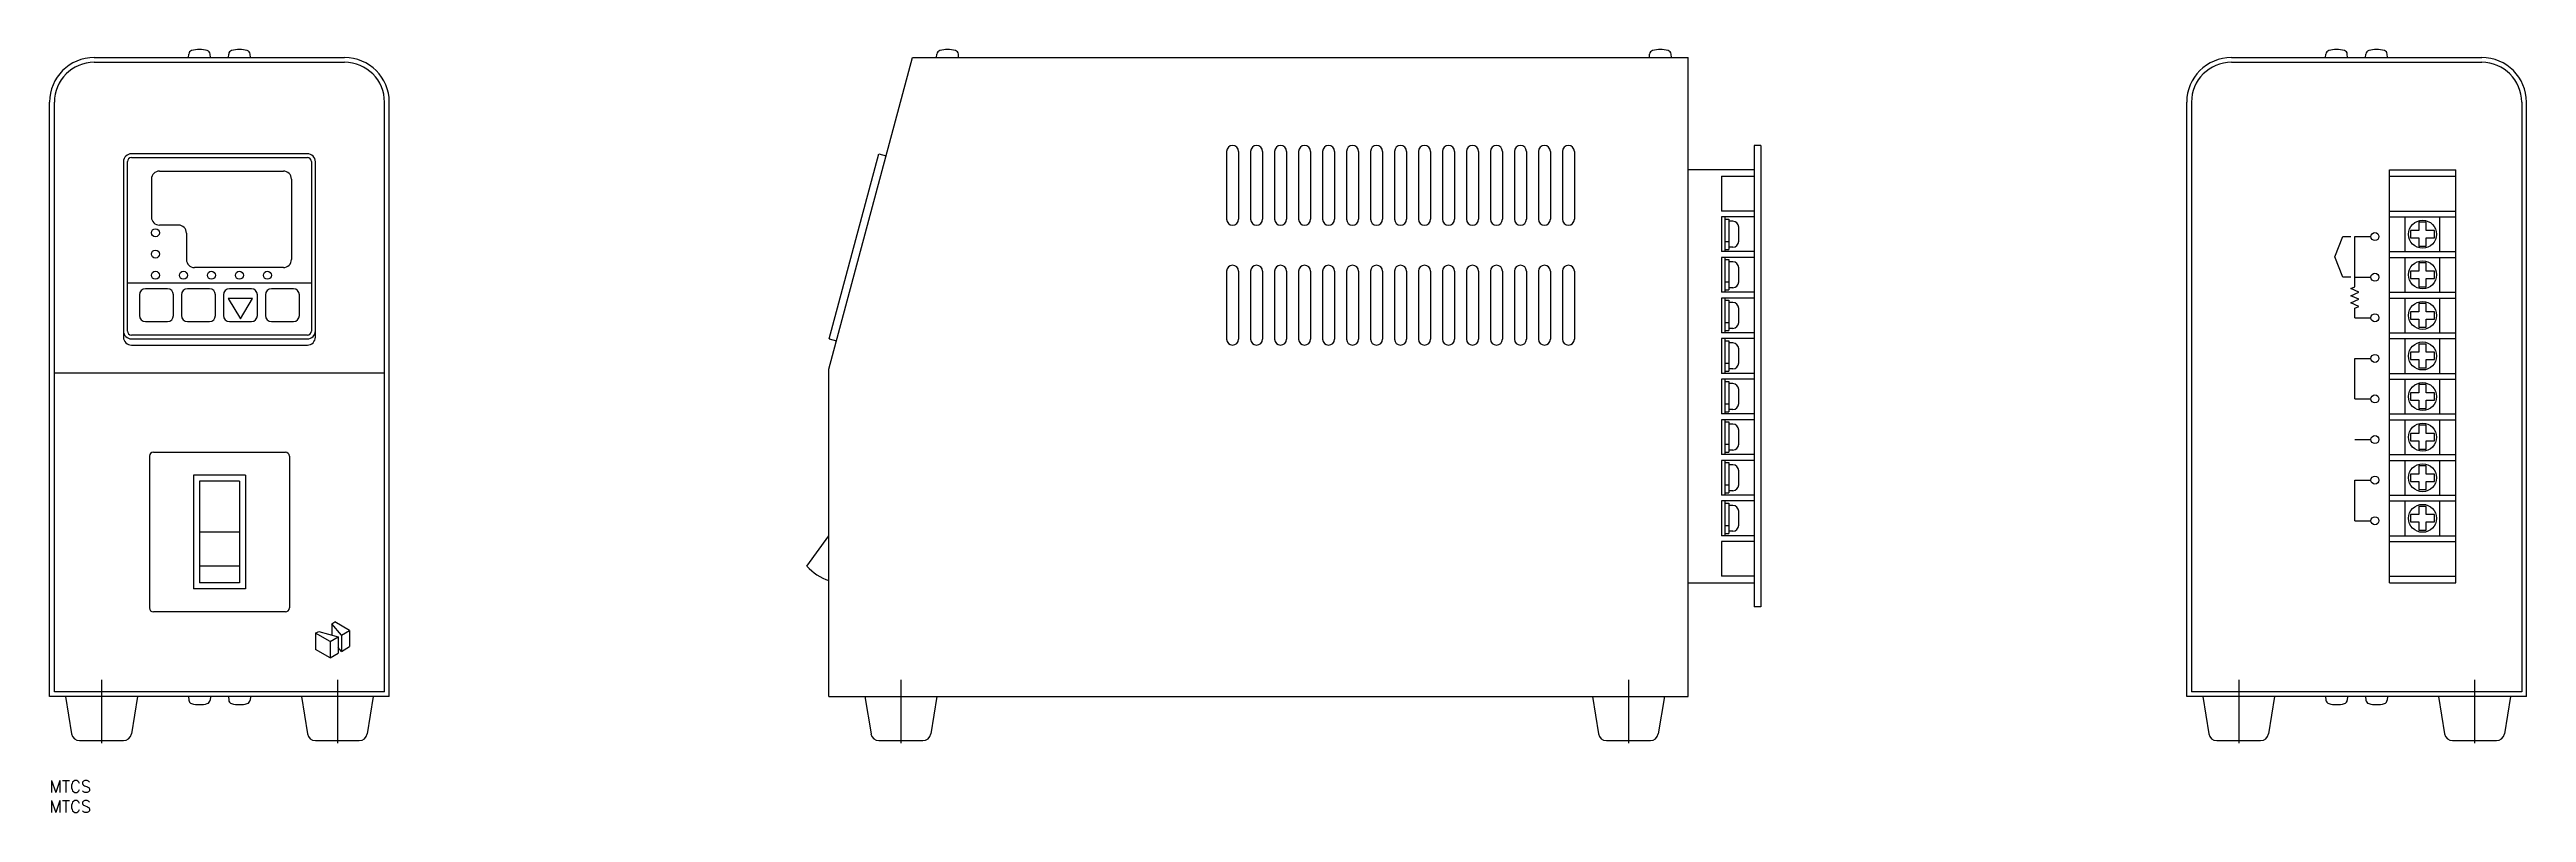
# Model space of a CAD drawing. Extents: x 0 to 620, y -8 to 183.
import ezdxf

# ---------------------------------------------------------------- set-up
doc = ezdxf.new("R2010")
doc.units = 0
doc.header["$LTSCALE"] = 0.5
doc.linetypes.add('CENTER', pattern=[50.8, 31.75, -6.35, 6.35, -6.35])
for name, color, linetype in [('MSM_CENTER', 1, 'CENTER'), ('MSM_CONTINUOUS', 7, 'CONTINUOUS'), ('MSM_PART_NUMBER', 7, 'CONTINUOUS')]:
    doc.layers.add(name, color=color, linetype=linetype)
doc.styles.get("Standard").update_dxf_attribs({"font": 'txt.shx', "height": 3, "bigfont": 'bigfont.shx'})

# ---------------------------------------------------------------- blocks, each defined once
blk = doc.blocks.new('*U10')
at = {"layer": 'MSM_PART_NUMBER'}
blk.add_text('MTCS', height=3, dxfattribs=at).set_placement((0, -3))
blk = doc.blocks.new('*U11')
at = {"layer": 'MSM_PART_NUMBER'}
blk.add_text('MTCS', height=3, dxfattribs=at).set_placement((0, -8))

msp = doc.modelspace()

# ---------------------------------------------------------------- linework, layer by layer
at = {"layer": 'MSM_CENTER'}
for p, q in [((13, 25.2), (13, 7)), ((72, 25.2), (72, 7)), ((212.98, 25.2), (212.98, 7)), ((394.98, 25.2), (394.98, 7)), ((547.66, 25.2), (547.66, 7)), ((606.66, 25.2), (606.66, 7))]:
    msp.add_line(p, q, dxfattribs=at)
at = {"layer": 'MSM_CONTINUOUS'}
for p, q in [((11.2, 181), (73.8, 181)), ((11.2, 179.8), (73.8, 179.8)), ((34.75, 181), (34.82, 181.85)), ((40.25, 181), (40.18, 181.85)), ((44.75, 181), (44.82, 181.85)), ((50.25, 181), (50.18, 181.85)), ((194.98, 103), (215.88, 181)), ((215.88, 181), (409.98, 181)), ((221.93, 181), (222, 181.85)), ((227.43, 181), (227.36, 181.85)), ((400.23, 181), (400.3, 181.85)), ((405.73, 181), (405.66, 181.85)), ((409.98, 21), (409.98, 181)), ((545.86, 181), (608.46, 181)), ((545.86, 179.8), (608.46, 179.8)), ((569.41, 181), (569.48, 181.85)), ((574.91, 181), (574.83, 181.85)), ((579.41, 181), (579.48, 181.85)), ((584.91, 181), (584.83, 181.85)), ((0, 21), (0, 169.8)), ((1.2, 22.2), (1.2, 169.8)), ((83.8, 22.2), (83.8, 169.8)), ((85, 21), (85, 169.8)), ((534.66, 21), (534.66, 169.8)), ((535.86, 169.8), (535.86, 22.2)), ((618.46, 169.8), (618.46, 22.2)), ((619.66, 21), (619.66, 169.8)), ((19.5, 112.51), (19.5, 154.95)), ((64.5, 156.91), (20.5, 156.91)), ((20.5, 155.95), (64.5, 155.95)), ((65.5, 154.95), (65.5, 112.51)), ((195.01, 110.55), (207.43, 156.91)), ((207.43, 156.91), (209.29, 156.41)), ((294.48, 157.5), (294.48, 140.5)), ((297.48, 157.5), (297.48, 140.5)), ((300.48, 157.5), (300.48, 140.5)), ((303.48, 157.5), (303.48, 140.5)), ((306.48, 157.5), (306.48, 140.5)), ((309.48, 157.5), (309.48, 140.5)), ((312.48, 157.5), (312.48, 140.5)), ((315.48, 157.5), (315.48, 140.5)), ((318.48, 157.5), (318.48, 140.5)), ((321.48, 157.5), (321.48, 140.5)), ((324.48, 157.5), (324.48, 140.5)), ((327.48, 157.5), (327.48, 140.5)), ((330.48, 157.5), (330.48, 140.5)), ((333.48, 157.5), (333.48, 140.5)), ((336.48, 157.5), (336.48, 140.5)), ((339.48, 157.5), (339.48, 140.5)), ((342.48, 157.5), (342.48, 140.5)), ((345.48, 157.5), (345.48, 140.5)), ((348.48, 157.5), (348.48, 140.5)), ((351.48, 157.5), (351.48, 140.5)), ((354.48, 157.5), (354.48, 140.5)), ((357.48, 157.5), (357.48, 140.5)), ((360.48, 157.5), (360.48, 140.5)), ((363.48, 157.5), (363.48, 140.5)), ((366.48, 157.5), (366.48, 140.5)), ((369.48, 157.5), (369.48, 140.5)), ((372.48, 157.5), (372.48, 140.5)), ((375.48, 157.5), (375.48, 140.5)), ((378.48, 157.5), (378.48, 140.5)), ((381.48, 157.5), (381.48, 140.5)), ((428.08, 158.95), (426.48, 158.95)), ((426.48, 158.95), (426.48, 43.45)), ((428.08, 158.95), (428.08, 43.45)), ((18.5, 154.91), (18.5, 111)), ((25.5, 150.57), (25.5, 141.04)), ((27.5, 152.57), (58.5, 152.57)), ((60.5, 150.57), (60.5, 130.42)), ((66.5, 111), (66.5, 154.91)), ((426.48, 152.87), (409.98, 152.87)), ((418.28, 151.27), (418.28, 142.57)), ((418.28, 151.27), (426.48, 151.27)), ((585.36, 152.87), (601.96, 152.87)), ((585.36, 49.53), (585.36, 152.87)), ((585.36, 151.27), (601.96, 151.27)), ((601.96, 49.53), (601.96, 152.87)), ((426.48, 142.57), (418.28, 142.57)), ((585.36, 142.57), (601.96, 142.57)), ((32.25, 139.04), (27.5, 139.04)), ((34.25, 137.04), (34.25, 130.42)), ((418.28, 141.11), (418.28, 132.41)), ((426.48, 141.11), (418.28, 141.11)), ((419.08, 141.11), (419.08, 132.41)), ((419.08, 140.56), (420.08, 140.56)), ((420.08, 140.56), (420.08, 132.96)), ((421.08, 140.01), (420.08, 140.01)), ((422.58, 135.01), (422.58, 138.51)), ((585.36, 141.11), (601.96, 141.11)), ((589.31, 132.41), (589.31, 141.11)), ((592.74, 137.68), (590.68, 137.68)), ((590.68, 137.68), (590.68, 135.84)), ((592.74, 139.74), (592.74, 137.68)), ((594.58, 139.74), (592.74, 139.74)), ((594.58, 137.68), (594.58, 139.74)), ((596.64, 137.68), (594.58, 137.68)), ((596.64, 135.84), (596.64, 137.68)), ((598.01, 132.41), (598.01, 141.11)), ((426.48, 132.41), (418.28, 132.41)), ((418.28, 130.95), (418.28, 122.25)), ((426.48, 130.95), (418.28, 130.95)), ((419.08, 134.97), (420.08, 134.97)), ((419.08, 132.96), (420.08, 132.96)), ((419.08, 130.95), (419.08, 122.25)), ((419.08, 130.4), (420.08, 130.4)), ((421.08, 133.51), (420.08, 133.51)), ((420.08, 130.4), (420.08, 122.8)), ((571.72, 131.08), (573.76, 136.16)), ((573.76, 126), (571.72, 131.08)), ((573.76, 136.16), (575.76, 136.16)), ((576.76, 136.16), (580.76, 136.16)), ((576.76, 123.62), (576.76, 136.16)), ((585.36, 132.41), (601.96, 132.41)), ((585.36, 130.95), (601.96, 130.95)), ((589.31, 122.25), (589.31, 130.95)), ((590.68, 135.84), (592.74, 135.84)), ((592.74, 135.84), (592.74, 133.78)), ((592.74, 133.78), (594.58, 133.78)), ((594.58, 133.78), (594.58, 135.84)), ((594.58, 135.84), (596.64, 135.84)), ((598.01, 122.25), (598.01, 130.95)), ((19.5, 124.55), (65.5, 124.55)), ((58.5, 128.42), (36.25, 128.42)), ((294.48, 127.5), (294.48, 110.5)), ((297.48, 127.5), (297.48, 110.5)), ((300.48, 127.5), (300.48, 110.5)), ((303.48, 127.5), (303.48, 110.5)), ((306.48, 127.5), (306.48, 110.5)), ((309.48, 127.5), (309.48, 110.5)), ((312.48, 127.5), (312.48, 110.5)), ((315.48, 127.5), (315.48, 110.5)), ((318.48, 127.5), (318.48, 110.5)), ((321.48, 127.5), (321.48, 110.5)), ((324.48, 127.5), (324.48, 110.5)), ((327.48, 127.5), (327.48, 110.5)), ((330.48, 127.5), (330.48, 110.5)), ((333.48, 127.5), (333.48, 110.5)), ((336.48, 127.5), (336.48, 110.5)), ((339.48, 127.5), (339.48, 110.5)), ((342.48, 127.5), (342.48, 110.5)), ((345.48, 127.5), (345.48, 110.5)), ((348.48, 127.5), (348.48, 110.5)), ((351.48, 127.5), (351.48, 110.5)), ((354.48, 127.5), (354.48, 110.5)), ((357.48, 127.5), (357.48, 110.5)), ((360.48, 127.5), (360.48, 110.5)), ((363.48, 127.5), (363.48, 110.5)), ((366.48, 127.5), (366.48, 110.5)), ((369.48, 127.5), (369.48, 110.5)), ((372.48, 127.5), (372.48, 110.5)), ((375.48, 127.5), (375.48, 110.5)), ((378.48, 127.5), (378.48, 110.5)), ((381.48, 127.5), (381.48, 110.5)), ((419.08, 124.81), (420.08, 124.81)), ((421.08, 129.85), (420.08, 129.85)), ((422.58, 124.85), (422.58, 128.35)), ((575.76, 126), (573.76, 126)), ((576.76, 126), (580.76, 126)), ((592.74, 127.52), (590.68, 127.52)), ((590.68, 127.52), (590.68, 125.68)), ((590.68, 125.68), (592.74, 125.68)), ((592.74, 129.58), (592.74, 127.52)), ((594.58, 129.58), (592.74, 129.58)), ((592.74, 125.68), (592.74, 123.62)), ((594.58, 127.52), (594.58, 129.58)), ((596.64, 127.52), (594.58, 127.52)), ((594.58, 123.62), (594.58, 125.68)), ((594.58, 125.68), (596.64, 125.68)), ((596.64, 125.68), (596.64, 127.52)), ((22.5, 121.61), (22.5, 116.4)), ((29.5, 123.11), (24, 123.11)), ((31, 116.4), (31, 121.61)), ((33, 121.61), (33, 116.4)), ((40, 123.11), (34.5, 123.11)), ((41.5, 116.4), (41.5, 121.61)), ((43.5, 121.61), (43.5, 116.4)), ((44.72, 120.69), (47.75, 115.62)), ((50.78, 120.69), (44.72, 120.69)), ((50.5, 123.11), (45, 123.11)), ((47.75, 115.62), (50.78, 120.69)), ((52, 116.4), (52, 121.61)), ((54, 121.61), (54, 116.4)), ((61, 123.11), (55.5, 123.11)), ((62.5, 116.4), (62.5, 121.61)), ((426.48, 122.25), (418.28, 122.25)), ((418.28, 120.79), (418.28, 112.09)), ((426.48, 120.79), (418.28, 120.79)), ((419.08, 122.8), (420.08, 122.8)), ((419.08, 120.79), (419.08, 112.09)), ((419.08, 120.24), (420.08, 120.24)), ((421.08, 123.35), (420.08, 123.35)), ((420.08, 120.24), (420.08, 112.64)), ((421.08, 119.69), (420.08, 119.69)), ((422.58, 114.69), (422.58, 118.19)), ((575.76, 123.17), (576.76, 123.62)), ((577.76, 122.27), (575.76, 123.17)), ((575.76, 121.37), (577.76, 122.27)), ((577.76, 120.47), (575.76, 121.37)), ((575.76, 119.57), (577.76, 120.47)), ((577.76, 118.67), (575.76, 119.57)), ((576.76, 118.22), (577.76, 118.67)), ((576.76, 115.84), (576.76, 118.22)), ((585.36, 122.25), (601.96, 122.25)), ((585.36, 120.79), (601.96, 120.79)), ((589.31, 112.09), (589.31, 120.79)), ((592.74, 123.62), (594.58, 123.62)), ((592.74, 119.42), (592.74, 117.36)), ((594.58, 119.42), (592.74, 119.42)), ((594.58, 117.36), (594.58, 119.42)), ((598.01, 112.09), (598.01, 120.79)), ((24, 114.9), (29.5, 114.9)), ((34.5, 114.9), (40, 114.9)), ((45, 114.9), (50.5, 114.9)), ((55.5, 114.9), (61, 114.9)), ((426.48, 112.09), (418.28, 112.09)), ((419.08, 114.65), (420.08, 114.65)), ((419.08, 112.64), (420.08, 112.64)), ((421.08, 113.19), (420.08, 113.19)), ((576.76, 115.84), (580.76, 115.84)), ((585.36, 112.09), (601.96, 112.09)), ((592.74, 117.36), (590.68, 117.36)), ((590.68, 117.36), (590.68, 115.52)), ((590.68, 115.52), (592.74, 115.52)), ((592.74, 115.52), (592.74, 113.46)), ((592.74, 113.46), (594.58, 113.46)), ((596.64, 117.36), (594.58, 117.36)), ((594.58, 113.46), (594.58, 115.52)), ((594.58, 115.52), (596.64, 115.52)), ((596.64, 115.52), (596.64, 117.36)), ((64.5, 111.51), (20.5, 111.51)), ((20.5, 110.55), (64.5, 110.55)), ((20.5, 109), (64.5, 109)), ((195.01, 110.55), (196.87, 110.05)), ((418.28, 110.63), (418.28, 101.93)), ((426.48, 110.63), (418.28, 110.63)), ((419.08, 110.63), (419.08, 101.93)), ((419.08, 110.08), (420.08, 110.08)), ((420.08, 110.08), (420.08, 102.48)), ((421.08, 109.53), (420.08, 109.53)), ((422.58, 104.53), (422.58, 108.03)), ((576.76, 95.52), (576.76, 105.68)), ((576.76, 105.68), (580.76, 105.68)), ((585.36, 110.63), (601.96, 110.63)), ((589.31, 101.93), (589.31, 110.63)), ((592.74, 107.2), (590.68, 107.2)), ((590.68, 107.2), (590.68, 105.36)), ((590.68, 105.36), (592.74, 105.36)), ((592.74, 109.26), (592.74, 107.2)), ((594.58, 109.26), (592.74, 109.26)), ((592.74, 105.36), (592.74, 103.3)), ((594.58, 107.2), (594.58, 109.26)), ((596.64, 107.2), (594.58, 107.2)), ((594.58, 103.3), (594.58, 105.36)), ((594.58, 105.36), (596.64, 105.36)), ((596.64, 105.36), (596.64, 107.2)), ((598.01, 101.93), (598.01, 110.63)), ((1.2, 102.04), (83.8, 102.04)), ((194.98, 21), (194.98, 103)), ((426.48, 101.93), (418.28, 101.93)), ((418.28, 100.47), (418.28, 91.77)), ((426.48, 100.47), (418.28, 100.47)), ((419.08, 104.49), (420.08, 104.49)), ((419.08, 102.48), (420.08, 102.48)), ((419.08, 100.47), (419.08, 91.77)), ((419.08, 99.92), (420.08, 99.92)), ((421.08, 103.03), (420.08, 103.03)), ((420.08, 99.92), (420.08, 92.32)), ((421.08, 99.37), (420.08, 99.37)), ((585.36, 101.93), (601.96, 101.93)), ((585.36, 100.47), (601.96, 100.47)), ((589.31, 91.77), (589.31, 100.47)), ((592.74, 103.3), (594.58, 103.3)), ((598.01, 91.77), (598.01, 100.47)), ((419.08, 94.33), (420.08, 94.33)), ((422.58, 94.37), (422.58, 97.87)), ((576.76, 95.52), (580.76, 95.52)), ((592.74, 97.04), (590.68, 97.04)), ((590.68, 97.04), (590.68, 95.2)), ((590.68, 95.2), (592.74, 95.2)), ((592.74, 99.1), (592.74, 97.04)), ((594.58, 99.1), (592.74, 99.1)), ((592.74, 95.2), (592.74, 93.14)), ((592.74, 93.14), (594.58, 93.14)), ((594.58, 97.04), (594.58, 99.1)), ((596.64, 97.04), (594.58, 97.04)), ((594.58, 93.14), (594.58, 95.2)), ((594.58, 95.2), (596.64, 95.2)), ((596.64, 95.2), (596.64, 97.04)), ((426.48, 91.77), (418.28, 91.77)), ((418.28, 90.31), (418.28, 81.61)), ((426.48, 90.31), (418.28, 90.31)), ((419.08, 92.32), (420.08, 92.32)), ((419.08, 90.31), (419.08, 81.61)), ((419.08, 89.76), (420.08, 89.76)), ((421.08, 92.87), (420.08, 92.87)), ((420.08, 89.76), (420.08, 82.16)), ((421.08, 89.21), (420.08, 89.21)), ((422.58, 84.21), (422.58, 87.71)), ((585.36, 91.77), (601.96, 91.77)), ((585.36, 90.31), (601.96, 90.31)), ((589.31, 81.61), (589.31, 90.31)), ((592.74, 86.88), (590.68, 86.88)), ((590.68, 86.88), (590.68, 85.04)), ((592.74, 88.94), (592.74, 86.88)), ((594.58, 88.94), (592.74, 88.94)), ((594.58, 86.88), (594.58, 88.94)), ((596.64, 86.88), (594.58, 86.88)), ((596.64, 85.04), (596.64, 86.88)), ((598.01, 81.61), (598.01, 90.31)), ((25, 81.2), (25, 43.2)), ((26, 82.2), (59, 82.2)), ((60, 81.2), (60, 43.2)), ((426.48, 81.61), (418.28, 81.61)), ((419.08, 84.17), (420.08, 84.17)), ((419.08, 82.16), (420.08, 82.16)), ((421.08, 82.71), (420.08, 82.71)), ((576.76, 85.36), (580.76, 85.36)), ((585.36, 81.61), (601.96, 81.61)), ((590.68, 85.04), (592.74, 85.04)), ((592.74, 85.04), (592.74, 82.98)), ((592.74, 82.98), (594.58, 82.98)), ((594.58, 82.98), (594.58, 85.04)), ((594.58, 85.04), (596.64, 85.04)), ((36, 76.45), (36, 47.95)), ((49, 76.45), (36, 76.45)), ((37.5, 74.95), (37.5, 49.45)), ((47.5, 74.95), (37.5, 74.95)), ((47.5, 74.95), (47.5, 49.45)), ((49, 76.45), (49, 47.95)), ((418.28, 80.15), (418.28, 71.45)), ((426.48, 80.15), (418.28, 80.15)), ((419.08, 80.15), (419.08, 71.45)), ((419.08, 79.6), (420.08, 79.6)), ((420.08, 79.6), (420.08, 72)), ((421.08, 79.05), (420.08, 79.05)), ((422.58, 74.05), (422.58, 77.55)), ((576.76, 65.04), (576.76, 75.2)), ((576.76, 75.2), (580.76, 75.2)), ((585.36, 80.15), (601.96, 80.15)), ((589.31, 71.45), (589.31, 80.15)), ((592.74, 76.72), (590.68, 76.72)), ((590.68, 76.72), (590.68, 74.88)), ((590.68, 74.88), (592.74, 74.88)), ((592.74, 78.78), (592.74, 76.72)), ((594.58, 78.78), (592.74, 78.78)), ((592.74, 74.88), (592.74, 72.82)), ((594.58, 76.72), (594.58, 78.78)), ((596.64, 76.72), (594.58, 76.72)), ((594.58, 72.82), (594.58, 74.88)), ((594.58, 74.88), (596.64, 74.88)), ((596.64, 74.88), (596.64, 76.72)), ((598.01, 71.45), (598.01, 80.15)), ((426.48, 71.45), (418.28, 71.45)), ((418.28, 69.99), (418.28, 61.29)), ((426.48, 69.99), (418.28, 69.99)), ((419.08, 74.01), (420.08, 74.01)), ((419.08, 72), (420.08, 72)), ((419.08, 69.99), (419.08, 61.29)), ((419.08, 69.44), (420.08, 69.44)), ((421.08, 72.55), (420.08, 72.55)), ((420.08, 69.44), (420.08, 61.84)), ((421.08, 68.89), (420.08, 68.89)), ((585.36, 71.45), (601.96, 71.45)), ((585.36, 69.99), (601.96, 69.99)), ((589.31, 61.29), (589.31, 69.99)), ((592.74, 72.82), (594.58, 72.82)), ((592.74, 68.62), (592.74, 66.56)), ((594.58, 68.62), (592.74, 68.62)), ((594.58, 66.56), (594.58, 68.62)), ((598.01, 61.29), (598.01, 69.99)), ((47.5, 62.2), (37.5, 62.2)), ((419.08, 63.85), (420.08, 63.85)), ((421.08, 62.39), (420.08, 62.39)), ((422.58, 63.89), (422.58, 67.39)), ((576.76, 65.04), (580.76, 65.04)), ((592.74, 66.56), (590.68, 66.56)), ((590.68, 66.56), (590.68, 64.72)), ((590.68, 64.72), (592.74, 64.72)), ((592.74, 64.72), (592.74, 62.66)), ((592.74, 62.66), (594.58, 62.66)), ((596.64, 66.56), (594.58, 66.56)), ((594.58, 62.66), (594.58, 64.72)), ((594.58, 64.72), (596.64, 64.72)), ((596.64, 64.72), (596.64, 66.56)), ((189.48, 53.67), (194.98, 61.24)), ((426.48, 61.29), (418.28, 61.29)), ((418.28, 59.83), (418.28, 51.13)), ((426.48, 59.83), (418.28, 59.83)), ((419.08, 61.84), (420.08, 61.84)), ((585.36, 61.29), (601.96, 61.29)), ((585.36, 59.83), (601.96, 59.83)), ((47.5, 53.67), (37.5, 53.67)), ((426.48, 51.13), (418.28, 51.13)), ((585.36, 51.13), (601.96, 51.13)), ((49, 47.95), (36, 47.95)), ((47.5, 49.45), (37.5, 49.45)), ((409.98, 49.53), (426.48, 49.53)), ((428.08, 43.45), (426.48, 43.45)), ((585.36, 49.53), (601.96, 49.53)), ((59, 42.2), (26, 42.2)), ((66.53, 36.88), (67.34, 37.35)), ((67.34, 37.35), (72.22, 35.94)), ((70.6, 39.23), (71.41, 39.7)), ((70.6, 39.23), (70.6, 36.41)), ((73.04, 36.41), (70.6, 39.23)), ((75.07, 37.59), (71.41, 39.7)), ((73.04, 36.41), (75.07, 37.59)), ((75.07, 37.59), (75.07, 33.52)), ((70.19, 34.77), (66.53, 36.88)), ((66.53, 36.88), (66.53, 32.81)), ((70.19, 30.7), (66.53, 32.81)), ((70.19, 34.77), (72.22, 35.94)), ((70.19, 34.77), (70.19, 30.7)), ((70.19, 30.7), (72.22, 31.87)), ((72.22, 35.94), (72.22, 31.87)), ((73.04, 32.34), (72.22, 33.28)), ((73.04, 36.41), (73.04, 32.34)), ((73.04, 32.34), (75.07, 33.52)), ((85, 21), (0, 21)), ((83.8, 22.2), (1.2, 22.2)), ((4, 21), (5.53, 11.68)), ((22, 21), (20.47, 11.68)), ((34.75, 21), (34.82, 20.15)), ((40.25, 21), (40.18, 20.15)), ((44.75, 21), (44.82, 20.15)), ((50.25, 21), (50.18, 20.15)), ((63, 21), (64.53, 11.68)), ((81, 21), (79.47, 11.68)), ((194.98, 21), (409.98, 21)), ((203.98, 21), (205.51, 11.68)), ((221.98, 21), (220.45, 11.68)), ((385.98, 21), (387.51, 11.68)), ((403.98, 21), (402.45, 11.68)), ((619.66, 21), (534.66, 21)), ((618.46, 22.2), (535.86, 22.2)), ((538.66, 21), (540.18, 11.68)), ((556.66, 21), (555.13, 11.68)), ((569.41, 21), (569.48, 20.15)), ((574.91, 21), (574.83, 20.15)), ((579.41, 21), (579.48, 20.15)), ((584.91, 21), (584.83, 20.15)), ((597.66, 21), (599.18, 11.68)), ((615.66, 21), (614.13, 11.68)), ((7.5, 10), (18.5, 10)), ((66.5, 10), (77.5, 10)), ((207.48, 10), (218.48, 10)), ((389.48, 10), (400.48, 10)), ((542.16, 10), (553.16, 10)), ((601.16, 10), (612.16, 10))]:
    msp.add_line(p, q, dxfattribs=at)
for centre, radius in [((26.5, 137.11), 1), ((581.76, 136.16), 1), ((593.66, 136.76), 3.5), ((26.5, 131.8), 1), ((26.5, 126.49), 1), ((33.5, 126.49), 1), ((40.5, 126.49), 1), ((47.5, 126.49), 1), ((54.5, 126.49), 1), ((581.76, 126), 1), ((593.66, 126.6), 3.5), ((593.66, 116.44), 3.5), ((581.76, 115.84), 1), ((581.76, 105.68), 1), ((593.66, 106.28), 3.5), ((593.66, 96.12), 3.5), ((581.76, 95.52), 1), ((593.66, 85.96), 3.5), ((581.76, 85.36), 1), ((581.76, 75.2), 1), ((593.66, 75.8), 3.5), ((593.66, 65.64), 3.5), ((581.76, 65.04), 1)]:
    msp.add_circle(centre, radius, dxfattribs=at)
for centre, radius, start, end in [((11.2, 169.8), 11.2, 90, 180), ((11.2, 169.8), 10, 90, 180), ((35.82, 181.76), 1, 106.25689, 174.99912), ((37.5, 176), 7, 73.74311, 106.25689), ((39.18, 181.76), 1, 5.00088, 73.74311), ((45.82, 181.76), 1, 106.25689, 174.99912), ((47.5, 176), 7, 73.74311, 106.25689), ((49.18, 181.76), 1, 5.00088, 73.74311), ((73.8, 169.8), 11.2, 0, 90), ((73.8, 169.8), 10, 0, 90), ((223, 181.76), 1, 106.25689, 174.99912), ((224.68, 176), 7, 73.74311, 106.25689), ((226.36, 181.76), 1, 5.00088, 73.74311), ((401.3, 181.76), 1, 106.25689, 174.99912), ((402.98, 176), 7, 73.74311, 106.25689), ((404.66, 181.76), 1, 5.00088, 73.74311), ((545.86, 169.8), 11.2, 90, 180), ((545.86, 169.8), 10, 90, 180), ((570.48, 181.76), 1, 106.25689, 174.99912), ((572.16, 176), 7, 73.74311, 106.25689), ((573.84, 181.76), 1, 5.00088, 73.74311), ((580.48, 181.76), 1, 106.25689, 174.99912), ((582.16, 176), 7, 73.74311, 106.25689), ((583.84, 181.76), 1, 5.00088, 73.74311), ((608.46, 169.8), 11.2, 0, 90), ((608.46, 169.8), 10, 0, 90), ((20.5, 154.91), 2, 90, 180), ((20.5, 154.95), 1, 90, 180), ((64.5, 154.91), 2, 0, 90), ((64.5, 154.95), 1, 0, 90), ((295.98, 157.5), 1.5, 0, 180), ((301.98, 157.5), 1.5, 0, 180), ((307.98, 157.5), 1.5, 0, 180), ((313.98, 157.5), 1.5, 0, 180), ((319.98, 157.5), 1.5, 0, 180), ((325.98, 157.5), 1.5, 0, 180), ((331.98, 157.5), 1.5, 0, 180), ((337.98, 157.5), 1.5, 0, 180), ((343.98, 157.5), 1.5, 0, 180), ((349.98, 157.5), 1.5, 0, 180), ((355.98, 157.5), 1.5, 0, 180), ((361.98, 157.5), 1.5, 0, 180), ((367.98, 157.5), 1.5, 0, 180), ((373.98, 157.5), 1.5, 0, 180), ((379.98, 157.5), 1.5, 0, 180), ((27.5, 150.57), 2, 90, 180), ((58.5, 150.57), 2, 0, 90), ((27.5, 141.04), 2, 180, 270), ((32.25, 137.04), 2, 0, 90), ((295.98, 140.5), 1.5, 180, 0), ((301.98, 140.5), 1.5, 180, 0), ((307.98, 140.5), 1.5, 180, 0), ((313.98, 140.5), 1.5, 180, 0), ((319.98, 140.5), 1.5, 180, 0), ((325.98, 140.5), 1.5, 180, 0), ((331.98, 140.5), 1.5, 180, 0), ((337.98, 140.5), 1.5, 180, 0), ((343.98, 140.5), 1.5, 180, 0), ((349.98, 140.5), 1.5, 180, 0), ((355.98, 140.5), 1.5, 180, 0), ((361.98, 140.5), 1.5, 180, 0), ((367.98, 140.5), 1.5, 180, 0), ((373.98, 140.5), 1.5, 180, 0), ((379.98, 140.5), 1.5, 180, 0), ((421.08, 138.51), 1.5, 0, 90), ((36.25, 130.42), 2, 180, 270), ((58.5, 130.42), 2, 270, 0), ((421.08, 135.01), 1.5, 270, 0), ((295.98, 127.5), 1.5, 0, 180), ((301.98, 127.5), 1.5, 0, 180), ((307.98, 127.5), 1.5, 0, 180), ((313.98, 127.5), 1.5, 0, 180), ((319.98, 127.5), 1.5, 0, 180), ((325.98, 127.5), 1.5, 0, 180), ((331.98, 127.5), 1.5, 0, 180), ((337.98, 127.5), 1.5, 0, 180), ((343.98, 127.5), 1.5, 0, 180), ((349.98, 127.5), 1.5, 0, 180), ((355.98, 127.5), 1.5, 0, 180), ((361.98, 127.5), 1.5, 0, 180), ((367.98, 127.5), 1.5, 0, 180), ((373.98, 127.5), 1.5, 0, 180), ((379.98, 127.5), 1.5, 0, 180), ((421.08, 128.35), 1.5, 0, 90), ((421.08, 124.85), 1.5, 270, 0), ((24, 121.61), 1.5, 90, 180), ((29.5, 121.61), 1.5, 0, 90), ((34.5, 121.61), 1.5, 90, 180), ((40, 121.61), 1.5, 0, 90), ((45, 121.61), 1.5, 90, 180), ((50.5, 121.61), 1.5, 0, 90), ((55.5, 121.61), 1.5, 90, 180), ((61, 121.61), 1.5, 0, 90), ((421.08, 118.19), 1.5, 0, 90), ((20.5, 112.55), 2, 180, 270), ((20.5, 112.51), 1, 180, 270), ((24, 116.4), 1.5, 180, 270), ((29.5, 116.4), 1.5, 270, 0), ((34.5, 116.4), 1.5, 180, 270), ((40, 116.4), 1.5, 270, 0), ((45, 116.4), 1.5, 180, 270), ((50.5, 116.4), 1.5, 270, 0), ((55.5, 116.4), 1.5, 180, 270), ((61, 116.4), 1.5, 270, 0), ((64.5, 112.55), 2, 270, 0), ((64.5, 112.51), 1, 270, 0), ((421.08, 114.69), 1.5, 270, 0), ((20.5, 111), 2, 180, 270), ((64.5, 111), 2, 270, 0), ((295.98, 110.5), 1.5, 180, 0), ((301.98, 110.5), 1.5, 180, 0), ((307.98, 110.5), 1.5, 180, 0), ((313.98, 110.5), 1.5, 180, 0), ((319.98, 110.5), 1.5, 180, 0), ((325.98, 110.5), 1.5, 180, 0), ((331.98, 110.5), 1.5, 180, 0), ((337.98, 110.5), 1.5, 180, 0), ((343.98, 110.5), 1.5, 180, 0), ((349.98, 110.5), 1.5, 180, 0), ((355.98, 110.5), 1.5, 180, 0), ((361.98, 110.5), 1.5, 180, 0), ((367.98, 110.5), 1.5, 180, 0), ((373.98, 110.5), 1.5, 180, 0), ((379.98, 110.5), 1.5, 180, 0), ((421.08, 108.03), 1.5, 0, 90), ((421.08, 104.53), 1.5, 270, 0), ((421.08, 97.87), 1.5, 0, 90), ((421.08, 94.37), 1.5, 270, 0), ((421.08, 87.71), 1.5, 0, 90), ((26, 81.2), 1, 90, 180), ((59, 81.2), 1, 0, 90), ((421.08, 84.21), 1.5, 270, 0), ((421.08, 77.55), 1.5, 0, 90), ((421.08, 74.05), 1.5, 270, 0), ((421.08, 67.39), 1.5, 0, 90), ((421.08, 63.89), 1.5, 270, 0), ((198.98, 62.2), 12.77, 221.9325, 251.74576), ((26, 43.2), 1, 180, 270), ((59, 43.2), 1, 270, 0), ((35.82, 20.24), 1, 185.00088, 253.74311), ((37.5, 26), 7, 253.74311, 286.25689), ((39.18, 20.24), 1, 286.25689, 354.99912), ((45.82, 20.24), 1, 185.00088, 253.74311), ((47.5, 26), 7, 253.74311, 286.25689), ((49.18, 20.24), 1, 286.25689, 354.99912), ((570.48, 20.24), 1, 185.00088, 253.74311), ((572.16, 26), 7, 253.74311, 286.25689), ((573.84, 20.24), 1, 286.25689, 354.99912), ((580.48, 20.24), 1, 185.00088, 253.74311), ((582.16, 26), 7, 253.74311, 286.25689), ((583.84, 20.24), 1, 286.25689, 354.99912), ((7.5, 12), 2, 189.29715, 270), ((18.5, 12), 2, 270, 350.70252), ((66.5, 12), 2, 189.29715, 270), ((77.5, 12), 2, 270, 350.70252), ((207.48, 12), 2, 189.29715, 270), ((218.48, 12), 2, 270, 350.70252), ((389.48, 12), 2, 189.29715, 270), ((400.48, 12), 2, 270, 350.70252), ((542.16, 12), 2, 189.29715, 270), ((553.16, 12), 2, 270, 350.70252), ((601.16, 12), 2, 189.29715, 270), ((612.16, 12), 2, 270, 350.70252)]:
    msp.add_arc(centre, radius, start, end, dxfattribs=at)

# ---------------------------------------------------------------- block references
for name in ['*U10', '*U11']:
    msp.add_blockref(name, (0, 0), dxfattribs=at)

doc.saveas('drawing.dxf')
